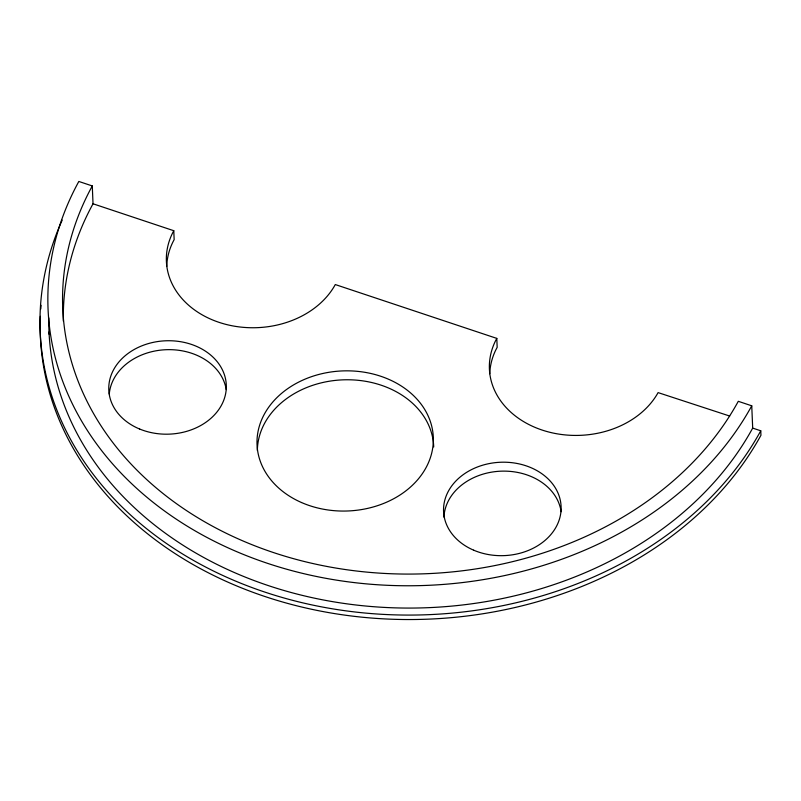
<?xml version="1.0" encoding="UTF-8"?>
<svg xmlns="http://www.w3.org/2000/svg" width="801" height="801" viewBox="0 0 801 801"><rect width="100%" height="100%" fill="white"/><g stroke="black" fill="none" stroke-linecap="round" stroke-linejoin="round"><path stroke-width="1.2" d="M40.36 316.305A376.38 299.003 -2.4 0 0 333.086 613.346A376.38 299.003 -2.4 0 0 760.95 435.263L760.76 430.798L752.69 428.104L751.749 405.807A367.559 291.995 -2.4 0 1 267.634 563.373A367.559 291.995 -2.4 0 1 78.818 181.457L92.285 185.942L93.026 203.784L173.777 230.708A88.21 70.077 -2.4 0 0 219.094 322.372A88.21 70.077 -2.4 0 0 335.289 284.555L496.8 338.392L495.328 341.226A88.21 70.077 -2.4 0 0 543.629 430.548A88.21 70.077 -2.4 0 0 658.092 392.61L729.681 416.039M751.749 405.807L738.292 401.311A352.851 280.31 -2.4 0 1 273.541 552.58A352.851 280.31 -2.4 0 1 92.285 185.942M496.8 338.392L497.171 347.324L495.699 350.147A88.21 70.077 -2.4 0 0 489.761 373.737M173.777 230.708L174.157 239.629A88.21 70.077 -2.4 0 0 166.738 266.453M257.361 450.482A88.21 70.077 -2.4 0 1 345.041 379.784A88.21 70.077 -2.4 0 1 433.701 446.968M109.266 394.022A58.813 46.718 -2.4 0 1 166.248 349.697A58.813 46.718 -2.4 0 1 226.232 389.586M443.954 517.146A58.813 46.718 -2.4 0 1 500.425 471.198A58.813 46.718 -2.4 0 1 561.131 511.709M63.339 321.091A352.851 280.31 -2.4 0 1 93.026 203.784M752.69 428.104A367.559 291.995 -2.4 0 1 338.523 602.612A367.559 291.995 -2.4 0 1 48.821 317.917M49.121 334.317A367.559 291.995 -2.4 0 1 49.051 331.934M760.76 430.798A376.38 299.003 -2.4 0 1 276.826 595.894A376.38 299.003 -2.4 0 1 62.208 220.095M40.781 308.966A376.38 299.003 -2.4 0 1 41.071 305.301M139.594 429.006A58.813 46.718 -2.4 0 0 226.303 385.231A58.813 46.718 -2.4 0 0 136.721 348.145A58.813 46.718 -2.4 0 0 139.594 429.006M473.681 550.187A58.813 46.718 -2.4 0 0 561.121 507.353A58.813 46.718 -2.4 0 0 472.21 469.266A58.813 46.718 -2.4 0 0 473.681 550.187M301.506 502.527A88.21 70.077 -2.4 0 0 433.351 439.198A88.21 70.077 -2.4 0 0 300.645 381.126A88.21 70.077 -2.4 0 0 301.506 502.527"/></g></svg>
